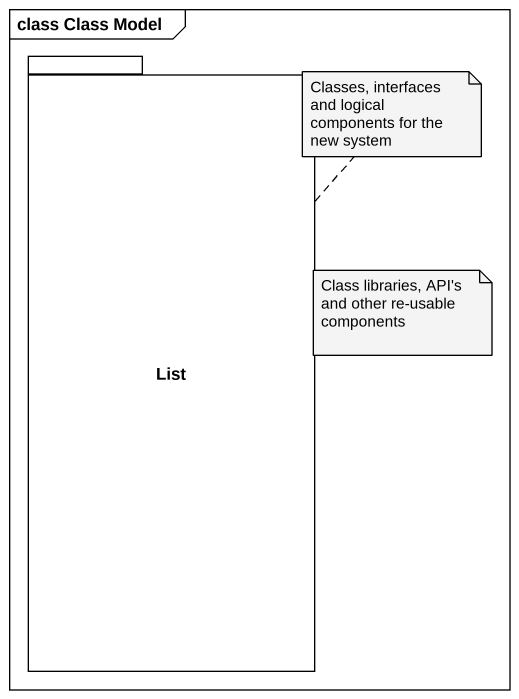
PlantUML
@startuml
mainframe class Class Model
package List {
}
note top of List : Classes, interfaces and logical components for the new system
note as N2
  Class libraries, API's and other re-usable components
end note
@enduml
